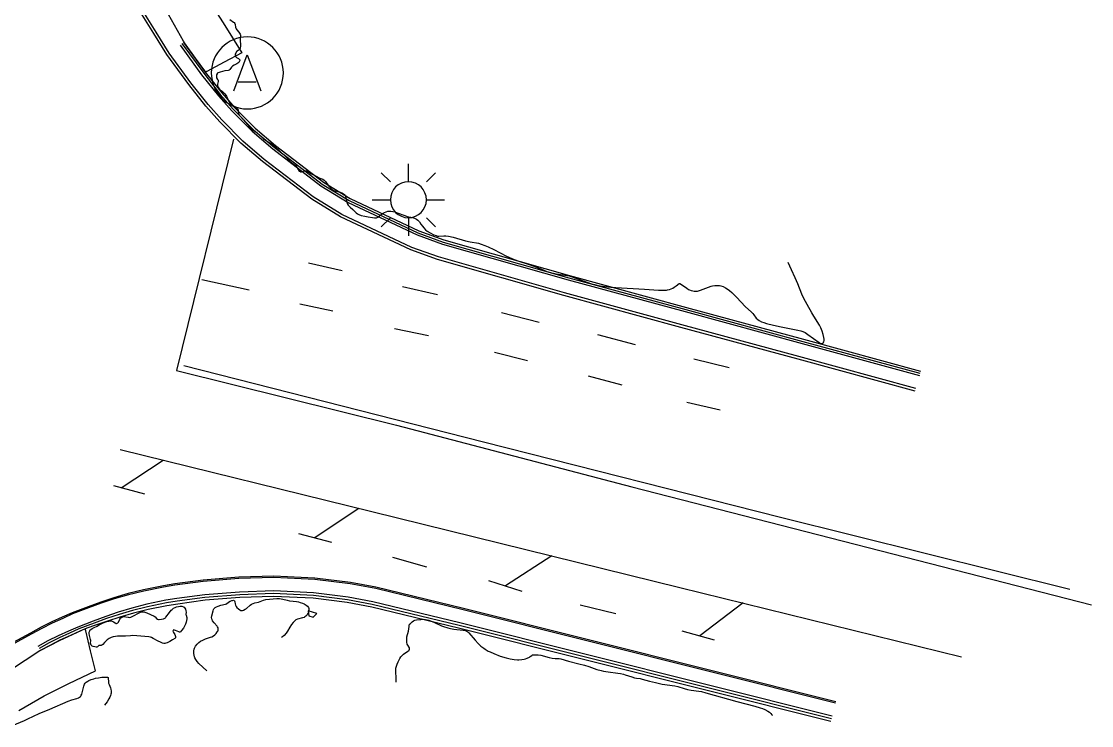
# Model space of a CAD drawing. Header units: metres. Extents: x 585772 to 587013, y 4140825 to 4141582.
# Drawn here: x 586973.55 to 587012.51, y 4141230.55 to 4141256.2 of the extents above; entities that cross this region are included whole.
import ezdxf

# ---------------------------------------------------------------- set-up
doc = ezdxf.new("R2010")
doc.units = ezdxf.units.M
doc.header["$MEASUREMENT"] = 0
for name, color, linetype, lineweight in [('BACK_OF_CURB', 5, 'Continuous', 30), ('BOTTOM_OF_CURB', 3, 'Continuous', 30), ('FOOT_PATH', 2, 'Continuous', 30), ('GUTTER', 30, 'Continuous', 30), ('LIGHT_POLE', 5, 'Continuous', 30), ('MISCE_SYMBOL', 6, 'Continuous', 30), ('PAINT_STRIPE', 4, 'Continuous', 30), ('SIGN_BOARD', 2, 'Continuous', 30), ('TOP_OF_CURB', 1, 'Continuous', 30)]:
    doc.layers.add(name, color=color, linetype=linetype, lineweight=lineweight)
doc.layers.add('PAVED_ROAD', color=140, linetype='Continuous', lineweight=30, true_color=0x38a9ff)
doc.layers.add('SHRUBLINE', color=71, linetype='Continuous', lineweight=30, true_color=0xc6ff6b)

# ---------------------------------------------------------------- blocks, each defined once
blk = doc.blocks.new('SYM205')
at = {"color": 0, "linetype": 'ByBlock', "lineweight": -2}
for p, q in [((0, 0.25), (0, 0.5)), ((-0.25, 0.25), (-0.375, 0.375)), ((0.25, 0.25), (0.375, 0.375)), ((0.25, 0), (0.5, 0)), ((-0.25, -0.25), (-0.375, -0.375)), ((0, -0.25), (0, -0.5)), ((0.25, -0.25), (0.375, -0.375))]:
    blk.add_line(p, q, dxfattribs=at)
at = {"color": 0, "linetype": 'ByBlock', "lineweight": -2, "flags": 128}
blk.add_lwpolyline([(-0.5, 0), (-0.25, 0, 1), (0.25, 0, 1), (-0.25, 0)], format="xyb", dxfattribs=at)
blk = doc.blocks.new('SYM205_1')
at = {"layer": 'LIGHT_POLE', "xscale": 26.246667, "yscale": 26.246667, "zscale": 26.246667}
blk.add_blockref('SYM205', (0, 0), dxfattribs=at)
blk = doc.blocks.new('SYM003')
at = {"layer": 'LIGHT_POLE', "xscale": 0.5, "yscale": 0.5, "zscale": 0.5}
blk.add_blockref('SYM205_1', (0, 0), dxfattribs=at)
blk = doc.blocks.new('SYM213')
at = {"color": 0, "linetype": 'ByBlock', "lineweight": -2}
blk.add_line((-0.125, -0.125), (0.125, -0.125), dxfattribs=at)
at = {"color": 0, "linetype": 'ByBlock', "lineweight": -2, "flags": 128}
blk.add_lwpolyline([(0, -0.5, 1), (0, 0.5, 1), (0, -0.5)], format="xyb", dxfattribs=at)
blk.add_lwpolyline([(-0.1875, -0.25), (0, 0.25), (0.1875, -0.25)], dxfattribs=at)
blk = doc.blocks.new('SYM213_1')
at = {"layer": 'MISCE_SYMBOL', "xscale": 26.246667, "yscale": 26.246667, "zscale": 26.246667}
blk.add_blockref('SYM213', (0, 0), dxfattribs=at)
blk = doc.blocks.new('SYM005')
at = {"layer": 'MISCE_SYMBOL', "xscale": 0.5, "yscale": 0.5, "zscale": 0.5}
blk.add_blockref('SYM213_1', (0, 0), dxfattribs=at)
blk = doc.blocks.new('SYM207')
at = {"layer": 'SIGN_BOARD'}
blk.add_3dface([(-1.322683, 1.213682), (-1.067804, -0.602562), (0.487143, -1.125157), (1.787212, 0.168493)], dxfattribs=at)
blk = doc.blocks.new('SYM008')
at = {"layer": 'SIGN_BOARD', "xscale": 0.5, "yscale": 0.5, "zscale": 0.5}
blk.add_blockref('SYM207', (0, 0), dxfattribs=at)

msp = doc.modelspace()

# ---------------------------------------------------------------- linework, layer by layer
at = {"layer": 'BACK_OF_CURB'}
for points in [[(586979.450324, 4141255.434765, -21.182703), (586980.236665, 4141254.360017, -21.085325), (586980.840954, 4141253.598207, -21.092637), (586981.320954, 4141253.061029, -21.100609), (586982.051995, 4141252.317453, -21.111104), (586982.800771, 4141251.682351, -21.118377), (586984.543142, 4141250.346611, -21.138), (586985.522513, 4141249.750218, -21.151941), (586988.014616, 4141248.575278, -21.177643), (586988.931607, 4141248.242977, -21.183941), (586993.498975, 4141246.94402, -21.209798), (586997.760594, 4141245.78413, -21.230405), (587002.023089, 4141244.624001, -21.250391), (587006.285584, 4141243.463873, -21.267)], [(587003.024494, 4141230.696237, -21.253), (586989.467014, 4141234.098146, -21.210326), (586986.301595, 4141234.866076, -21.202), (586985.409839, 4141235.033355, -21.199), (586984.167614, 4141235.186957, -21.191612), (586982.729954, 4141235.256777, -21.17798), (586981.500863, 4141235.214858, -21.161768), (586980.241163, 4141235.116837, -21.14964), (586979.236785, 4141234.978724, -21.144), (586978.846407, 4141234.918257, -21.144), (586978.157595, 4141234.775249, -21.142), (586977.622039, 4141234.648111, -21.138), (586977.13295, 4141234.503131, -21.133), (586976.682575, 4141234.352939, -21.131), (586976.247558, 4141234.20979, -21.127), (586975.924573, 4141234.101636, -21.123148), (586975.673403, 4141233.992441, -21.12), (586975.332195, 4141233.836806, -21.137343), (586974.949054, 4141233.661498, -21.161824), (586974.607486, 4141233.485269, -21.185247), (586974.225119, 4141233.289749, -21.212743)]]:
    msp.add_polyline3d(points, dxfattribs=at)
at = {"layer": 'BOTTOM_OF_CURB'}
for points in [[(586979.321196, 4141255.340288, -21.231), (586980.109377, 4141254.263026, -21.235325), (586980.718519, 4141253.495097, -21.242637), (586981.204186, 4141252.951576, -21.250609), (586981.942977, 4141252.200118, -21.261104), (586982.700289, 4141251.557775, -21.268377), (586984.452602, 4141250.214415, -21.288), (586985.446574, 4141249.60913, -21.301941), (586987.953111, 4141248.427385, -21.327643), (586988.882406, 4141248.090625, -21.333941), (586993.45608, 4141246.789874, -21.359798), (586997.718575, 4141245.629746, -21.380405), (587001.98107, 4141244.469617, -21.400391), (587006.243565, 4141243.309489, -21.417)], [(587003.07317, 4141230.890223, -21.403), (586989.514928, 4141234.292323, -21.360326), (586986.343637, 4141235.061678, -21.352), (586985.440577, 4141235.231077, -21.349), (586984.18476, 4141235.38636, -21.341612), (586982.731398, 4141235.456943, -21.32798), (586981.489691, 4141235.414593, -21.311768), (586980.219764, 4141235.315777, -21.29964), (586979.207853, 4141235.176627, -21.294), (586978.810749, 4141235.115119, -21.294), (586978.11416, 4141234.970496, -21.292), (586977.570481, 4141234.83209, -21.288), (586977.072877, 4141234.68266, -21.283), (586976.61674, 4141234.529747, -21.281), (586976.160603, 4141234.35599, -21.277), (586975.596478, 4141234.134435, -21.27), (586975.255527, 4141233.992388, -21.264), (586974.882324, 4141233.823065, -21.257), (586974.513728, 4141233.632109, -21.247), (586974.139135, 4141233.435425, -21.233)]]:
    msp.add_polyline3d(points, dxfattribs=at)
at = {"layer": 'FOOT_PATH'}
for points in [[(586980.402603, 4141256.908151, -21.179), (586980.88646, 4141256.14748, -21.147), (586981.571006, 4141255.061201, -21.045), (586980.933928, 4141254.718323, -21.073), (586980.296849, 4141254.375445, -21.1), (586980.263551, 4141254.356021, -21.101), (586979.889913, 4141254.870473, -21.134971), (586979.484231, 4141255.427311, -21.178497), (586979.444737, 4141255.481739, -21.183514), (586978.679897, 4141256.842404, -21.214)], [(586973.455244, 4141231.099046, -21.181), (586974.376876, 4141231.62921, -21.193), (586975.270859, 4141232.081002, -21.143), (586976.239149, 4141232.547777, -21.134508), (586976.063498, 4141233.275385, -21.13128), (586975.887848, 4141234.002992, -21.132), (586975.863201, 4141234.072567, -21.108888), (586974.940723, 4141233.651729, -21.162758), (586974.569437, 4141233.451518, -21.189047), (586974.218702, 4141233.276598, -21.224715), (586973.679644, 4141232.918995, -21.241411), (586972.801887, 4141232.336704, -21.234358)]]:
    msp.add_polyline3d(points, dxfattribs=at)
at = {"layer": 'GUTTER'}
for points in [[(587006.114322, 4141242.834632, -21.326), (587001.851827, 4141243.99476, -21.32097), (586997.589333, 4141245.154889, -21.311883), (586993.324143, 4141246.31575, -21.29849), (586988.731071, 4141247.622018, -21.280388), (586987.763935, 4141247.972491, -21.276114), (586985.212998, 4141249.175169, -21.255552), (586984.174115, 4141249.807802, -21.243781), (586982.391226, 4141251.174604, -21.218), (586981.607658, 4141251.839216, -21.208), (586980.84503, 4141252.614921, -21.198), (586980.34193, 4141253.177951, -21.193), (586979.717861, 4141253.964697, -21.192141), (586978.924021, 4141255.049694, -21.196), (586978.45498, 4141255.813163, -21.19835), (586978.03207, 4141256.491122, -21.203)], [(587003.19248, 4141231.365704, -21.366), (586989.632373, 4141234.768273, -21.317034), (586986.446686, 4141235.541119, -21.307672), (586985.51592, 4141235.715716, -21.304), (586984.226787, 4141235.875118, -21.294), (586982.734939, 4141235.94757, -21.283), (586981.462308, 4141235.904166, -21.273287), (586980.167311, 4141235.803399, -21.268), (586979.136938, 4141235.661711, -21.260008), (586978.723347, 4141235.597649, -21.255816), (586978.007698, 4141235.449068, -21.25), (586977.44411, 4141235.315276, -21.246), (586976.925632, 4141235.161584, -21.247), (586976.455371, 4141235.004761, -21.248), (586975.99087, 4141234.835776, -21.247443), (586975.407927, 4141234.617559, -21.248615), (586975.053562, 4141234.45467, -21.248), (586974.670744, 4141234.284452, -21.248), (586974.283917, 4141234.086116, -21.247), (586973.903269, 4141233.877198, -21.248), (586972.924824, 4141233.351132, -21.243379)]]:
    msp.add_polyline3d(points, dxfattribs=at)
at = {"layer": 'PAINT_STRIPE'}
for p, q in [((586977.180043, 4141239.216334, -21.202249), (586978.70911, 4141240.220821, -21.190684)), ((586984.211158, 4141237.392089, -21.247346), (586985.83057, 4141238.466703, -21.207412)), ((586992.859904, 4141236.733579, -21.221652), (586991.167139, 4141235.637931, -21.28951)), ((586999.822286, 4141235.017667, -21.234803), (586998.248592, 4141233.818802, -21.311947))]:
    msp.add_line(p, q, dxfattribs=at)
at = {"layer": 'PAINT_STRIPE', "extrusion": (0.010903, -0.002533, 0.999937), "elevation": -4110.608049, "flags": 128}
msp.add_lwpolyline([(586949.339044, 4141250.283927), (586950.5573, 4141250.000935)], dxfattribs=at)
at = {"layer": 'PAINT_STRIPE', "extrusion": (0.001109, -0.00024684, 0.999999), "elevation": -392.561329, "flags": 128}
msp.add_lwpolyline([(586979.781796, 4141246.833988), (586981.500375, 4141246.4514)], dxfattribs=at)
at = {"layer": 'PAINT_STRIPE', "extrusion": (0.006659, -0.00155, 0.999977), "elevation": -2532.568276, "flags": 128}
msp.add_lwpolyline([(586974.552781, 4141247.601488), (586975.834835, 4141247.303023)], dxfattribs=at)
at = {"layer": 'PAINT_STRIPE', "extrusion": (0.000798631, -0.000176843, 1), "elevation": -284.752274, "flags": 128}
msp.add_lwpolyline([(586983.51733, 4141245.933351), (586984.710947, 4141245.669045)], dxfattribs=at)
at = {"layer": 'PAINT_STRIPE', "extrusion": (0.002057, -0.000520511, 0.999998), "elevation": -969.444389, "flags": 128}
msp.add_lwpolyline([(586989.834431, 4141245.653359), (586991.205149, 4141245.306494)], dxfattribs=at)
at = {"layer": 'PAINT_STRIPE', "extrusion": (0.003114, -0.000624441, 0.999995), "elevation": -779.187783, "flags": 128}
msp.add_lwpolyline([(586984.352291, 4141245.335401), (586985.587094, 4141245.087805)], dxfattribs=at)
at = {"layer": 'PAINT_STRIPE', "extrusion": (-0.003416, 0.000930209, 0.999994), "elevation": 1825.77021, "flags": 128}
msp.add_lwpolyline([(586991.029971, 4141244.893764), (586992.392633, 4141244.522699)], dxfattribs=at)
at = {"layer": 'PAINT_STRIPE', "extrusion": (-0.003941, 0.00098961, 0.999992), "elevation": 1763.401102, "flags": 128}
msp.add_lwpolyline([(586986.134745, 4141244.433476), (586987.328085, 4141244.133858)], dxfattribs=at)
at = {"layer": 'PAINT_STRIPE', "extrusion": (0.00439, -0.00107, 0.99999), "elevation": -1877.627424, "flags": 128}
msp.add_lwpolyline([(586992.479156, 4141244.274282), (586993.769256, 4141243.959683)], dxfattribs=at)
at = {"layer": 'PAINT_STRIPE', "extrusion": (0.002302, -0.000610158, 0.999997), "elevation": -1196.610933, "flags": 128}
msp.add_lwpolyline([(586992.682052, 4141243.332721), (586993.899574, 4141243.010056)], dxfattribs=at)
at = {"layer": 'PAINT_STRIPE', "extrusion": (0.004677, -0.001084, 0.999988), "elevation": -1767.101137, "flags": 128}
msp.add_lwpolyline([(586991.464036, 4141242.849174), (586992.681569, 4141242.566842)], dxfattribs=at)
at = {"layer": 'PAINT_STRIPE', "extrusion": (0.000823975, -0.000218908, 1), "elevation": -444.09892, "flags": 128}
msp.add_lwpolyline([(586976.715801, 4141239.293383), (586977.849417, 4141238.992212)], dxfattribs=at)
at = {"layer": 'PAINT_STRIPE', "extrusion": (0.008542, -0.002283, 0.999961), "elevation": -4460.783435, "flags": 128}
msp.add_lwpolyline([(586962.391406, 4141238.155647), (586963.593278, 4141237.834475)], dxfattribs=at)
at = {"layer": 'PAINT_STRIPE', "extrusion": (0.003728, -0.001027, 0.999993), "elevation": -2087.700933, "flags": 128}
msp.add_lwpolyline([(586983.061307, 4141236.720038), (586984.307824, 4141236.376514)], dxfattribs=at)
at = {"layer": 'PAINT_STRIPE', "extrusion": (0.002245, -0.000713844, 0.999997), "elevation": -1659.667154, "flags": 128}
msp.add_lwpolyline([(586989.124784, 4141235.702554), (586990.338368, 4141235.316677)], dxfattribs=at)
at = {"layer": 'PAINT_STRIPE', "extrusion": (-0.010916, 0.00267, 0.999937), "elevation": 4626.146924, "flags": 128}
msp.add_lwpolyline([(586958.663422, 4141237.35542), (586959.959993, 4141237.038365)], dxfattribs=at)
at = {"layer": 'PAINT_STRIPE', "extrusion": (-0.014179, 0.003968, 0.999892), "elevation": 8087.661652, "flags": 128}
msp.add_lwpolyline([(586938.275177, 4141234.512692), (586939.45244, 4141234.183283)], dxfattribs=at)
at = {"layer": 'PAINT_STRIPE'}
for points in [[(586981.26763, 4141251.918522, -21.2), (586979.197447, 4141243.490913, -21.158), (586987.207566, 4141241.494927, -21.148), (586995.767987, 4141239.249379, -21.204), (587012.514496, 4141234.950875, -21.222)], [(586979.461574, 4141243.666025, -21.155), (586990.374385, 4141240.888872, -21.187433), (587001.187919, 4141238.141681, -21.222288), (587011.721012, 4141235.51675, -21.26)], [(586977.140591, 4141240.60717, -21.187), (586986.302211, 4141238.350531, -21.20852), (586997.523433, 4141235.583678, -21.230991), (587007.781847, 4141233.057909, -21.248)]]:
    msp.add_polyline3d(points, dxfattribs=at)
at = {"layer": 'PAVED_ROAD'}
for points in [[(587006.087887, 4141242.737506, -21.326), (587001.825392, 4141243.897634, -21.32097), (586997.562898, 4141245.057762, -21.311883), (586993.297157, 4141246.218774, -21.29849), (586988.700117, 4141247.52617, -21.280388), (586987.725241, 4141247.879448, -21.276114), (586985.165223, 4141249.086407, -21.255552), (586984.117154, 4141249.724635, -21.243781), (586982.32801, 4141251.09623, -21.218), (586981.539072, 4141251.765398, -21.208), (586980.771568, 4141252.546062, -21.198), (586980.264903, 4141253.113082, -21.193), (586979.637781, 4141253.903678, -21.192141), (586978.840383, 4141254.993538, -21.196), (586978.369393, 4141255.760179, -21.19835), (586977.945281, 4141256.440065, -21.203)], [(587003.204348, 4141231.413001, -21.366), (586989.644055, 4141234.815616, -21.317034), (586986.456937, 4141235.588811, -21.307672), (586985.523415, 4141235.763924, -21.304), (586984.230968, 4141235.923736, -21.294), (586982.735292, 4141235.996374, -21.283), (586981.459584, 4141235.952865, -21.273287), (586980.162094, 4141235.851904, -21.268), (586979.129884, 4141235.709963, -21.260008), (586978.714653, 4141235.645647, -21.255816), (586977.997108, 4141235.496673, -21.25), (586977.431539, 4141235.36241, -21.246), (586976.910985, 4141235.208103, -21.247), (586976.439319, 4141235.050811, -21.248), (586975.973987, 4141234.881524, -21.247443), (586975.389172, 4141234.662606, -21.248615), (586975.033472, 4141234.499104, -21.248), (586974.649697, 4141234.328461, -21.248), (586974.261058, 4141234.129194, -21.247), (586973.879991, 4141233.920048, -21.248), (586972.901261, 4141233.393828, -21.243379)]]:
    msp.add_polyline3d(points, dxfattribs=at)
at = {"layer": 'SHRUBLINE'}
for points in [[(586981.134068, 4141256.279386, -21.02), (586981.273331, 4141256.177817, -21.008), (586981.293633, 4141256.160177, -21.00808), (586981.31612, 4141256.133001, -21.011287), (586981.333215, 4141256.093032, -21.014), (586981.342732, 4141255.989877, -21.02), (586981.352026, 4141255.955716, -21.021), (586981.360232, 4141255.938343, -21.023), (586981.390736, 4141255.895238, -21.023519), (586981.465501, 4141255.812259, -21.02), (586981.492881, 4141255.777208, -21.019), (586981.512363, 4141255.740985, -21.018), (586981.521187, 4141255.701911, -21.019), (586981.520476, 4141255.660034, -21.021), (586981.509238, 4141255.554451, -21.025), (586981.508782, 4141255.513863, -21.026), (586981.520546, 4141255.346804, -21.029), (586981.519373, 4141255.304373, -21.031), (586981.508822, 4141255.231206, -21.033), (586981.496032, 4141255.195705, -21.035), (586981.478728, 4141255.172999, -21.037), (586981.447798, 4141255.151404, -21.039), (586981.401643, 4141255.126208, -21.043), (586981.375906, 4141255.103753, -21.045), (586981.34794, 4141255.052454, -21.049), (586981.330298, 4141255.006259, -21.051), (586981.32525, 4141254.979669, -21.052), (586981.329495, 4141254.952606, -21.052), (586981.335542, 4141254.939008, -21.052), (586981.353944, 4141254.913678, -21.052), (586981.381898, 4141254.89135, -21.05), (586981.45128, 4141254.852192, -21.045561), (586981.486905, 4141254.819983, -21.039), (586981.496284, 4141254.80065, -21.038), (586981.493598, 4141254.778394, -21.038), (586981.457725, 4141254.709791, -21.033), (586981.430577, 4141254.676987, -21.033), (586981.395343, 4141254.655989, -21.036), (586981.287303, 4141254.610396, -21.043), (586981.230705, 4141254.574133, -21.045), (586981.199052, 4141254.540782, -21.048487), (586981.135922, 4141254.451656, -21.061955), (586981.110144, 4141254.4313, -21.068909), (586981.069662, 4141254.417808, -21.078627), (586980.953931, 4141254.402763, -21.107329), (586980.778382, 4141254.358418, -21.151056), (586980.711212, 4141254.33634, -21.166325), (586980.680074, 4141254.313195, -21.172), (586980.668832, 4141254.297565, -21.175), (586980.652078, 4141254.259454, -21.181), (586980.646903, 4141254.239082, -21.183), (586980.643736, 4141254.20075, -21.187), (586980.645702, 4141254.183571, -21.189), (586980.655743, 4141254.152036, -21.19), (586980.691236, 4141254.09297, -21.189658), (586980.70509, 4141254.062053, -21.186), (586980.70813, 4141254.045629, -21.185), (586980.707239, 4141254.010905, -21.189), (586980.689989, 4141253.916707, -21.2), (586980.688852, 4141253.87677, -21.204), (586980.69673, 4141253.836018, -21.208), (586980.723084, 4141253.778421, -21.213), (586980.752982, 4141253.73896, -21.214), (586980.79384, 4141253.697927, -21.214), (586980.860647, 4141253.657595, -21.216007), (586980.896438, 4141253.631336, -21.220015), (586980.956571, 4141253.568016, -21.225704), (586980.994307, 4141253.513229, -21.229436), (586981.014653, 4141253.475634, -21.231), (586981.094644, 4141253.289418, -21.237), (586981.119607, 4141253.247415, -21.238), (586981.134746, 4141253.22784, -21.238), (586981.155812, 4141253.205606, -21.238), (586981.205527, 4141253.165248, -21.238), (586981.352037, 4141253.07908, -21.24), (586981.388853, 4141253.049143, -21.242), (586981.403547, 4141253.031505, -21.242), (586981.415706, 4141253.012246, -21.242), (586981.433098, 4141252.970568, -21.243519), (586981.442396, 4141252.927523, -21.246339), (586981.451486, 4141252.840646, -21.25), (586981.456099, 4141252.824231, -21.249), (586981.471363, 4141252.794145, -21.249), (586981.494421, 4141252.765373, -21.251), (586981.633991, 4141252.618076, -21.251), (586981.84742, 4141252.364649, -21.253), (586981.906956, 4141252.299037, -21.254), (586981.936223, 4141252.275273, -21.254), (586982.12967, 4141252.140729, -21.255), (586982.188999, 4141252.089635, -21.254), (586982.301269, 4141251.983546, -21.254), (586982.363881, 4141251.931541, -21.255), (586982.436019, 4141251.880448, -21.256), (586982.68814, 4141251.721957, -21.257), (586982.754118, 4141251.671757, -21.256556), (586982.952555, 4141251.476432, -21.248465), (586983.161946, 4141251.286124, -21.244521), (586983.333496, 4141251.100597, -21.245), (586983.392141, 4141251.049995, -21.246), (586983.495848, 4141250.984225, -21.243614), (586983.524406, 4141250.961415, -21.245), (586983.561945, 4141250.910962, -21.247), (586983.620361, 4141250.803617, -21.255), (586983.633913, 4141250.783719, -21.256), (586983.66309, 4141250.753466, -21.256), (586983.678304, 4141250.743056, -21.256), (586983.711366, 4141250.729153, -21.254), (586983.746475, 4141250.725201, -21.252), (586983.781878, 4141250.731088, -21.247), (586983.860251, 4141250.75996, -21.232), (586983.885653, 4141250.765595, -21.226), (586983.911201, 4141250.764204, -21.222), (586983.925096, 4141250.760326, -21.221), (586983.957085, 4141250.745577, -21.219), (586984.107033, 4141250.654447, -21.216), (586984.250301, 4141250.573726, -21.209), (586984.412862, 4141250.496115, -21.20317), (586984.526868, 4141250.452124, -21.203353), (586984.570845, 4141250.426196, -21.205992), (586984.60002, 4141250.398863, -21.211), (586984.619547, 4141250.375383, -21.215891), (586984.727419, 4141250.21954, -21.247146), (586984.771875, 4141250.16262, -21.256183), (586984.816423, 4141250.117014, -21.261), (586984.86636, 4141250.078685, -21.263), (586984.924138, 4141250.047488, -21.266), (586984.956734, 4141250.034519, -21.268749), (586985.020836, 4141250.015274, -21.276052), (586985.155511, 4141249.982044, -21.287), (586985.215668, 4141249.962494, -21.29), (586985.241672, 4141249.950769, -21.29), (586985.279938, 4141249.92572, -21.289), (586985.319435, 4141249.882673, -21.287), (586985.347969, 4141249.827644, -21.288), (586985.365037, 4141249.775392, -21.288), (586985.37965, 4141249.668233, -21.289), (586985.391584, 4141249.618549, -21.292), (586985.412231, 4141249.56591, -21.292), (586985.444449, 4141249.514123, -21.291), (586985.51125, 4141249.441446, -21.291), (586985.609557, 4141249.352989, -21.291), (586985.732834, 4141249.234208, -21.291), (586985.781293, 4141249.195587, -21.291), (586985.828349, 4141249.169641, -21.291), (586985.91984, 4141249.138618, -21.292), (586986.045796, 4141249.108941, -21.294), (586986.171752, 4141249.085602, -21.293), (586986.326894, 4141249.064856, -21.287), (586986.400283, 4141249.047896, -21.287), (586986.43749, 4141249.045648, -21.287), (586986.477256, 4141249.053246, -21.287), (586986.519071, 4141249.071089, -21.287), (586986.56191, 4141249.098664, -21.289), (586986.655666, 4141249.17641, -21.289), (586986.717051, 4141249.219296, -21.289), (586986.766884, 4141249.246444, -21.289), (586986.823745, 4141249.269722, -21.289), (586986.886927, 4141249.286399, -21.289), (586986.920668, 4141249.291407, -21.289), (586986.992005, 4141249.293058, -21.286479), (586987.067615, 4141249.282339, -21.280558), (586987.1454, 4141249.26183, -21.27373), (586987.222982, 4141249.235175, -21.263613), (586987.502269, 4141249.127517, -21.221806), (586987.594138, 4141249.100201, -21.211454), (586987.724532, 4141249.076638, -21.202), (586987.789985, 4141249.061015, -21.2), (586987.860558, 4141249.034663, -21.199), (586987.929083, 4141249.000286, -21.19466), (586987.985831, 4141248.962665, -21.187049), (586988.019607, 4141248.930905, -21.179043), (586988.042741, 4141248.899951, -21.174049), (586988.090368, 4141248.818784, -21.165614), (586988.144813, 4141248.742916, -21.1607), (586988.197519, 4141248.679047, -21.156935), (586988.262321, 4141248.614601, -21.156537), (586988.323984, 4141248.566631, -21.159), (586988.434359, 4141248.497811, -21.165), (586988.561821, 4141248.431481, -21.176739), (586988.642494, 4141248.398693, -21.184264), (586988.699954, 4141248.383895, -21.187096), (586988.750416, 4141248.379171, -21.185917), (586988.930138, 4141248.396748, -21.170764), (586989.002503, 4141248.393557, -21.163611), (586989.092654, 4141248.379869, -21.158484), (586989.267668, 4141248.337993, -21.149303), (586989.720803, 4141248.20891, -21.132444), (586989.885505, 4141248.172373, -21.130428), (586990.187542, 4141248.119691, -21.129), (586990.290592, 4141248.092185, -21.128), (586990.42595, 4141248.041774, -20.941), (586990.543468, 4141247.989701, -20.961), (586990.745833, 4141247.891133, -21.005264), (586991.209645, 4141247.657606, -21.100129), (586991.486516, 4141247.528867, -21.150719), (586991.65439, 4141247.464294, -21.178882), (586992.037805, 4141247.345203, -21.229691), (586992.207938, 4141247.281579, -21.250879), (586992.538612, 4141247.150816, -21.288655), (586992.680946, 4141247.098518, -21.30431), (586992.807663, 4141247.057746, -21.314914), (586992.920684, 4141247.029228, -21.320843), (586993.02291, 4141247.01083, -21.322446), (586993.255113, 4141246.977293, -21.318), (586993.494574, 4141246.934379, -21.308659), (586993.59518, 4141246.902855, -21.307), (586994.041231, 4141246.737168, -21.311664), (586994.267401, 4141246.659308, -21.312), (586994.408961, 4141246.617321, -21.309746), (586994.551977, 4141246.583514, -21.305), (586994.710197, 4141246.556277, -21.298), (586994.799303, 4141246.54462, -21.292), (586995.006099, 4141246.524221, -21.277), (586995.190576, 4141246.510733, -21.262), (586996.231101, 4141246.451612, -21.190348), (586996.749288, 4141246.412973, -21.157564), (586996.857138, 4141246.408075, -21.151), (586996.951033, 4141246.408348, -21.142), (586997.036567, 4141246.415538, -21.131), (586997.076708, 4141246.422144, -21.123724), (586997.148707, 4141246.440186, -21.106285), (586997.210915, 4141246.463175, -21.093), (586997.264834, 4141246.489316, -21.082), (586997.311968, 4141246.516815, -21.071), (586997.38657, 4141246.566334, -21.054), (586997.499677, 4141246.651838, -21.024), (586997.513512, 4141246.659223, -21.021), (586997.520114, 4141246.65926, -21.02), (586997.549055, 4141246.642856, -21.021), (586997.770274, 4141246.482106, -21.037), (586997.837369, 4141246.439401, -21.041), (586997.86753, 4141246.424018, -21.041), (586997.935592, 4141246.39874, -21.036), (586997.996538, 4141246.383165, -21.032415), (586998.045317, 4141246.376085, -21.026479), (586998.100955, 4141246.374194, -21.02), (586998.163743, 4141246.379674, -21.012), (586998.197908, 4141246.385859, -21.005572), (586998.275815, 4141246.407659, -20.98302), (586998.559282, 4141246.520615, -20.896193), (586998.658954, 4141246.554846, -20.868406), (586998.708419, 4141246.568162, -20.857), (586998.796882, 4141246.583624, -20.842), (586998.883745, 4141246.587182, -20.831), (586998.969542, 4141246.578399, -20.825), (586999.012207, 4141246.569244, -20.823), (586999.097404, 4141246.541131, -20.824), (586999.182867, 4141246.499586, -20.828), (586999.277359, 4141246.438734, -20.838), (586999.324323, 4141246.403487, -20.845), (586999.416395, 4141246.326298, -20.855656), (586999.504274, 4141246.244107, -20.870115), (586999.585896, 4141246.161625, -20.887677), (586999.916717, 4141245.801728, -20.963403), (587000.114861, 4141245.621055, -21.007), (587000.179534, 4141245.558284, -21.023), (587000.219295, 4141245.510786, -21.036), (587000.305146, 4141245.392292, -21.064848), (587000.35622, 4141245.339179, -21.075703), (587000.406779, 4141245.302, -21.084319), (587000.493061, 4141245.261843, -21.092148), (587000.584708, 4141245.230265, -21.097), (587000.682877, 4141245.201125, -21.097), (587000.930182, 4141245.136647, -21.091), (587001.211034, 4141245.072945, -21.080625), (587001.818543, 4141244.955963, -21.054), (587001.921787, 4141244.932018, -21.051), (587001.996066, 4141244.908638, -21.052348), (587002.081976, 4141244.867218, -21.058635), (587002.182947, 4141244.801331, -21.071604), (587002.59134, 4141244.500977, -21.133), (587002.63467, 4141244.476942, -21.137), (587002.65454, 4141244.46921, -21.137), (587002.686214, 4141244.46378, -21.136), (587002.713198, 4141244.468, -21.131), (587002.724959, 4141244.473259, -21.128), (587002.745074, 4141244.489132, -21.119), (587002.767573, 4141244.525238, -21.103), (587002.779032, 4141244.578797, -21.082), (587002.778297, 4141244.62548, -21.065), (587002.770128, 4141244.683005, -21.044), (587002.741655, 4141244.797265, -21.005), (587002.699764, 4141244.922627, -20.964), (587002.676044, 4141244.982855, -20.944), (587002.651561, 4141245.038469, -20.926), (587002.601434, 4141245.136787, -20.896), (587002.401859, 4141245.460195, -20.799), (587002.32704, 4141245.586888, -20.761), (587002.155898, 4141245.887784, -20.669), (587002.035942, 4141246.111243, -20.6), (587001.963812, 4141246.263826, -20.552), (587001.813788, 4141246.642377, -20.429), (587001.722717, 4141246.856271, -20.36), (587001.586271, 4141247.156806, -20.264), (587001.463042, 4141247.417247, -20.182)], [(586976.217531, 4141233.416967, -21.016), (586976.159105, 4141233.429833, -21.024), (586976.123174, 4141233.444627, -21.029), (586976.096533, 4141233.465491, -21.036), (586976.085266, 4141233.478819, -21.04), (586976.068975, 4141233.510476, -21.048), (586976.063615, 4141233.547717, -21.056), (586976.071387, 4141233.651424, -21.078), (586976.064657, 4141233.690924, -21.088), (586976.032842, 4141233.785248, -21.111), (586976.024544, 4141233.82936, -21.121), (586976.016073, 4141233.908551, -21.139), (586976.016361, 4141233.950985, -21.148), (586976.020979, 4141233.977152, -21.154), (586976.032498, 4141234.004154, -21.159), (586976.054087, 4141234.032262, -21.163), (586976.072306, 4141234.049184, -21.166), (586976.117966, 4141234.082463, -21.17), (586976.193413, 4141234.123586, -21.173), (586976.305329, 4141234.166598, -21.176399), (586976.389844, 4141234.229321, -21.182), (586976.420075, 4141234.247463, -21.184), (586976.496525, 4141234.283937, -21.188414), (586976.580179, 4141234.31636, -21.19461), (586976.659567, 4141234.341911, -21.197431), (586976.733418, 4141234.359032, -21.197), (586976.785244, 4141234.363397, -21.195), (586976.808645, 4141234.361721, -21.192), (586976.853549, 4141234.350086, -21.181), (586976.893928, 4141234.330378, -21.168), (586976.96552, 4141234.288494, -21.141), (586976.998657, 4141234.274682, -21.131), (586977.013732, 4141234.27191, -21.128), (586977.037462, 4141234.275432, -21.129201), (586977.057623, 4141234.288293, -21.133948), (586977.082428, 4141234.320283, -21.145328), (586977.13268, 4141234.430903, -21.181), (586977.154861, 4141234.466037, -21.194), (586977.168428, 4141234.479855, -21.198), (586977.200284, 4141234.500064, -21.203232), (586977.236906, 4141234.511993, -21.205), (586977.286562, 4141234.518155, -21.202), (586977.34664, 4141234.515921, -21.194211), (586977.435143, 4141234.498086, -21.178), (586977.474611, 4141234.493337, -21.173361), (586977.530943, 4141234.501553, -21.171414), (586977.604768, 4141234.532538, -21.174), (586977.828263, 4141234.659543, -21.189), (586977.905421, 4141234.688239, -21.19163), (586977.953608, 4141234.695069, -21.189613), (586978.013789, 4141234.691492, -21.184), (586978.045353, 4141234.685097, -21.179), (586978.111853, 4141234.663457, -21.168994), (586978.379179, 4141234.537742, -21.11469), (586978.416073, 4141234.512005, -21.105), (586978.464571, 4141234.45441, -21.084593), (586978.503154, 4141234.430589, -21.075), (586978.542103, 4141234.42054, -21.07), (586978.566544, 4141234.418298, -21.067), (586978.645246, 4141234.422909, -21.066738), (586978.724064, 4141234.443574, -21.07), (586978.765157, 4141234.463072, -21.075), (586978.788112, 4141234.478984, -21.079), (586978.80835, 4141234.501297, -21.084), (586978.937255, 4141234.671748, -21.120518), (586979.004926, 4141234.750127, -21.136), (586979.037482, 4141234.783475, -21.143), (586979.081712, 4141234.821347, -21.15), (586979.140883, 4141234.856205, -21.156), (586979.198109, 4141234.875897, -21.159), (586979.26307, 4141234.891134, -21.161), (586979.329125, 4141234.899374, -21.162), (586979.382674, 4141234.897816, -21.162), (586979.423058, 4141234.888869, -21.16), (586979.441438, 4141234.881526, -21.158), (586979.473922, 4141234.860644, -21.154), (586979.499865, 4141234.830977, -21.148), (586979.518961, 4141234.794063, -21.14333), (586979.535647, 4141234.733257, -21.132), (586979.539668, 4141234.687266, -21.123), (586979.538235, 4141234.597094, -21.104), (586979.541788, 4141234.571917, -21.099), (586979.564431, 4141234.482383, -21.08), (586979.566351, 4141234.436762, -21.071), (586979.559638, 4141234.380283, -21.059), (586979.5453, 4141234.315457, -21.046), (586979.520681, 4141234.243212, -21.03), (586979.484883, 4141234.169815, -21.015), (586979.442849, 4141234.100296, -21), (586979.378358, 4141234.010276, -20.981), (586979.339504, 4141233.97068, -20.972), (586979.317538, 4141233.957999, -20.97), (586979.297706, 4141233.954927, -20.969), (586979.276558, 4141233.959244, -20.97), (586979.161041, 4141234.017448, -20.981), (586979.12349, 4141234.031887, -20.984), (586979.095088, 4141234.035061, -20.984), (586979.076744, 4141234.027681, -20.983), (586979.066547, 4141234.012377, -20.979), (586979.064661, 4141233.991332, -20.975), (586979.066887, 4141233.979337, -20.973361), (586979.082052, 4141233.944554, -20.976466), (586979.128768, 4141233.870011, -20.981861), (586979.149644, 4141233.827384, -20.983298), (586979.160324, 4141233.789477, -20.984), (586979.161683, 4141233.772979, -20.982), (586979.155002, 4141233.745903, -20.978), (586979.127488, 4141233.717148, -20.974), (586979.052122, 4141233.668732, -20.971408), (586978.953964, 4141233.615504, -20.972334), (586978.857023, 4141233.569695, -20.973944), (586978.808547, 4141233.551784, -20.976834), (586978.766996, 4141233.543475, -20.982413), (586978.726798, 4141233.544735, -20.989877), (586978.68238, 4141233.555535, -20.995), (586978.610669, 4141233.58368, -21.001), (586978.530595, 4141233.62241, -21.009), (586978.345984, 4141233.725629, -21.029), (586978.28174, 4141233.757239, -21.035), (586978.249981, 4141233.769137, -21.037), (586978.18521, 4141233.784277, -21.041), (586977.599875, 4141233.829247, -21.066), (586977.515475, 4141233.825244, -21.069), (586977.334109, 4141233.801408, -21.072329), (586977.046502, 4141233.807426, -21.081), (586976.967247, 4141233.800934, -21.083), (586976.888085, 4141233.785786, -21.084), (586976.811275, 4141233.759725, -21.083), (586976.739041, 4141233.721652, -21.08), (586976.673484, 4141233.675112, -21.076), (586976.616674, 4141233.624808, -21.071), (586976.57513, 4141233.580729, -21.066), (586976.508086, 4141233.501035, -21.058), (586976.473645, 4141233.473403, -21.055), (586976.446481, 4141233.465754, -21.055), (586976.393245, 4141233.466302, -21.057), (586976.370898, 4141233.463467, -21.057), (586976.353177, 4141233.452871, -21.057), (586976.316747, 4141233.414569, -21.053), (586976.297821, 4141233.405845, -21.052), (586976.273374, 4141233.405273, -21.053), (586976.217531, 4141233.416967, -21.056)], [(586980.295304, 4141232.542172, -20.701), (586980.008221, 4141232.816773, -20.763), (586979.945852, 4141232.886779, -20.779), (586979.90085, 4141232.951668, -20.793), (586979.866649, 4141233.017229, -20.807), (586979.85333, 4141233.049942, -20.814), (586979.83372, 4141233.114596, -20.827), (586979.82303, 4141233.177681, -20.84), (586979.821165, 4141233.208788, -20.846), (586979.824864, 4141233.270664, -20.858), (586979.839096, 4141233.332808, -20.87), (586979.852501, 4141233.369419, -20.876), (586979.889978, 4141233.441915, -20.889), (586979.940255, 4141233.510312, -20.901), (586980.001626, 4141233.570955, -20.911), (586980.072384, 4141233.622478, -20.919), (586980.150823, 4141233.665805, -20.925), (586980.243742, 4141233.705263, -20.93), (586980.436621, 4141233.773075, -20.938), (586980.474408, 4141233.78883, -20.94), (586980.53671, 4141233.822256, -20.944), (586980.58869, 4141233.861436, -20.95), (586980.636787, 4141233.908828, -20.958), (586980.677806, 4141233.961384, -20.967), (586980.69391, 4141233.988214, -20.972), (586980.708454, 4141234.021506, -20.978), (586980.715223, 4141234.055157, -20.984), (586980.712486, 4141234.090105, -20.991), (586980.707014, 4141234.108358, -20.995), (586980.685023, 4141234.149835, -21.004), (586980.668142, 4141234.173231, -21.009), (586980.562577, 4141234.296324, -21.036), (586980.509939, 4141234.369146, -21.052), (586980.486178, 4141234.416282, -21.062), (586980.478341, 4141234.439426, -21.067), (586980.471706, 4141234.48489, -21.076), (586980.480315, 4141234.552228, -21.089), (586980.527323, 4141234.732346, -21.122), (586980.545885, 4141234.780743, -21.13), (586980.557608, 4141234.801266, -21.133), (586980.586538, 4141234.835273, -21.138), (586980.603777, 4141234.849355, -21.14), (586980.643882, 4141234.87317, -21.143), (586980.71454, 4141234.90127, -21.148), (586980.81197, 4141234.931061, -21.149), (586980.971881, 4141234.970318, -21.151), (586981.012445, 4141234.989333, -21.153), (586981.09197, 4141235.050111, -21.162), (586981.146903, 4141235.080655, -21.167), (586981.205965, 4141235.104793, -21.169), (586981.23241, 4141235.112457, -21.170292), (586981.270874, 4141235.115706, -21.168), (586981.28918, 4141235.108337, -21.166), (586981.302672, 4141235.092138, -21.163), (586981.313599, 4141235.060945, -21.156), (586981.327954, 4141234.986122, -21.143), (586981.341689, 4141234.93376, -21.132), (586981.363697, 4141234.887968, -21.121), (586981.393703, 4141234.848127, -21.11), (586981.445521, 4141234.798491, -21.093), (586981.495349, 4141234.76346, -21.081), (586981.531988, 4141234.747798, -21.076), (586981.551287, 4141234.743432, -21.073), (586981.591747, 4141234.74345, -21.072), (586981.634077, 4141234.755088, -21.075), (586981.698602, 4141234.78968, -21.082), (586981.740624, 4141234.820922, -21.091), (586981.872997, 4141234.937811, -21.127), (586981.928697, 4141234.97417, -21.138), (586981.986392, 4141234.999399, -21.146), (586982.041747, 4141235.015848, -21.151), (586982.177509, 4141235.045973, -21.161155), (586982.361085, 4141235.123463, -21.181), (586982.442917, 4141235.144843, -21.187), (586982.580652, 4141235.160931, -21.194), (586982.847192, 4141235.174727, -21.204), (586982.943463, 4141235.174474, -21.205), (586983.007343, 4141235.16797, -21.205), (586983.063031, 4141235.156392, -21.203), (586983.21721, 4141235.115476, -21.195), (586983.305972, 4141235.096761, -21.192), (586983.443832, 4141235.087211, -21.192), (586983.567896, 4141235.068194, -21.189), (586983.636959, 4141235.054364, -21.187), (586983.701012, 4141235.039134, -21.184), (586983.782085, 4141235.01333, -21.178), (586983.844883, 4141234.983542, -21.171), (586983.920706, 4141234.932646, -21.158), (586983.96309, 4141234.894883, -21.148), (586983.994892, 4141234.854729, -21.137), (586984.010297, 4141234.819564, -21.127), (586984.015814, 4141234.783593, -21.117), (586984.010252, 4141234.727182, -21.1), (586983.994523, 4141234.671529, -21.084), (586983.968471, 4141234.615728, -21.067), (586983.951114, 4141234.588879, -21.058), (586983.902829, 4141234.536198, -21.042), (586983.860854, 4141234.506342, -21.032), (586983.836528, 4141234.493437, -21.028), (586983.775624, 4141234.470812, -21.02), (586983.593982, 4141234.422914, -21.000576), (586983.543359, 4141234.399156, -20.993), (586983.499723, 4141234.368139, -20.983), (586983.439608, 4141234.306124, -20.964), (586983.381718, 4141234.229621, -20.94), (586983.321172, 4141234.134824, -20.911), (586983.238791, 4141233.98873, -20.867), (586983.188034, 4141233.914052, -20.843), (586983.117683, 4141233.835409, -20.819), (586983.055828, 4141233.78121, -20.802), (586983.019498, 4141233.753678, -20.793)], [(586987.196951, 4141232.136232, -20.532), (586987.196354, 4141232.273696, -20.572), (586987.178335, 4141232.521914, -20.642), (586987.177135, 4141232.58401, -20.66), (586987.183028, 4141232.642342, -20.677), (586987.189407, 4141232.672567, -20.687), (586987.212653, 4141232.745782, -20.71), (586987.229891, 4141232.789248, -20.723), (586987.269487, 4141232.877267, -20.752), (586987.329844, 4141232.994268, -20.79), (586987.365321, 4141233.052049, -20.81), (586987.397406, 4141233.093601, -20.824), (586987.461452, 4141233.153353, -20.846), (586987.619163, 4141233.256566, -20.889), (586987.652673, 4141233.286956, -20.9), (586987.665447, 4141233.302594, -20.905), (586987.678646, 4141233.328888, -20.914), (586987.680922, 4141233.356208, -20.922), (586987.671591, 4141233.385576, -20.929736), (586987.614345, 4141233.473794, -20.951), (586987.596005, 4141233.51679, -20.962), (586987.583524, 4141233.588023, -20.982), (586987.579997, 4141233.684096, -21.009), (586987.585408, 4141233.788605, -21.04), (586987.638676, 4141233.987526, -21.105), (586987.661871, 4141234.158394, -21.158), (586987.669316, 4141234.194836, -21.171), (586987.683227, 4141234.238962, -21.185), (586987.708127, 4141234.274589, -21.198), (586987.771545, 4141234.332901, -21.221), (586987.817667, 4141234.362583, -21.234), (586987.873719, 4141234.384912, -21.246), (586987.936725, 4141234.398376, -21.256), (586988.088667, 4141234.414658, -21.274), (586988.187266, 4141234.421098, -21.285), (586988.254469, 4141234.418793, -21.29228), (586988.319367, 4141234.407926, -21.296), (586988.385747, 4141234.386851, -21.296), (586988.588412, 4141234.301121, -21.287), (586988.837415, 4141234.188526, -21.272973), (586988.9215, 4141234.157597, -21.271), (586989.075284, 4141234.10991, -21.267), (586989.175649, 4141234.083812, -21.267), (586989.290592, 4141234.061508, -21.271), (586989.628927, 4141234.027156, -21.289), (586989.701815, 4141234.014195, -21.29), (586989.767691, 4141233.992584, -21.287698), (586989.806061, 4141233.966438, -21.284), (586989.838213, 4141233.934148, -21.276), (586990.070195, 4141233.660773, -21.208967), (586990.177772, 4141233.54254, -21.181), (586990.279473, 4141233.445568, -21.158), (586990.380027, 4141233.367111, -21.137), (586990.432534, 4141233.332332, -21.13), (586990.547208, 4141233.266827, -21.115317), (586990.610804, 4141233.234927, -21.106347), (586990.752459, 4141233.171815, -21.090539), (586990.983142, 4141233.084434, -21.069608), (586991.198394, 4141233.016436, -21.05118), (586991.345525, 4141232.979922, -21.041821), (586991.488588, 4141232.955544, -21.037513), (586991.607882, 4141232.946728, -21.038184), (586991.663943, 4141232.946552, -21.04087), (586991.767671, 4141232.953349, -21.052974), (586991.858579, 4141232.967932, -21.067), (586991.898616, 4141232.977486, -21.076), (586991.966729, 4141232.999809, -21.096369), (586992.041, 4141233.037358, -21.123), (586992.075691, 4141233.062004, -21.14), (586992.128193, 4141233.106139, -21.169), (586992.154902, 4141233.121349, -21.178367), (586992.209804, 4141233.130729, -21.189638), (586992.27562, 4141233.132578, -21.198153), (586992.358237, 4141233.126422, -21.2047), (586992.456646, 4141233.10974, -21.2075), (586992.761304, 4141233.032572, -21.213177), (586992.873196, 4141233.01005, -21.215658), (586992.979039, 4141232.997612, -21.221091), (586993.1233, 4141232.98805, -21.231703), (586993.192743, 4141232.977443, -21.234), (586993.465584, 4141232.894076, -21.234305), (586993.838831, 4141232.803538, -21.239645), (586994.044868, 4141232.748857, -21.243), (586994.207753, 4141232.697683, -21.242765), (586994.504744, 4141232.598064, -21.236), (586994.662028, 4141232.554852, -21.233), (586994.74661, 4141232.536059, -21.234), (586994.909837, 4141232.506726, -21.238), (586995.263002, 4141232.46301, -21.249), (586995.359028, 4141232.446859, -21.251), (586995.470472, 4141232.418965, -21.254452), (586995.533773, 4141232.399605, -21.254), (586995.767936, 4141232.319923, -21.251), (586995.865309, 4141232.290406, -21.251), (586995.937909, 4141232.27483, -21.253425), (586996.074723, 4141232.258942, -21.262), (586996.149645, 4141232.245969, -21.264), (586996.411734, 4141232.169326, -21.266), (586996.636022, 4141232.113692, -21.266283), (586996.883495, 4141232.063101, -21.269925), (586997.337089, 4141231.995282, -21.281501), (586997.442387, 4141231.971079, -21.282117), (586997.675138, 4141231.900402, -21.276075), (586997.801982, 4141231.867795, -21.275), (586997.931851, 4141231.841239, -21.278577), (586998.208341, 4141231.807316, -21.292434), (586998.307553, 4141231.786039, -21.29566), (586998.470951, 4141231.744281, -21.294999), (586999.593435, 4141231.432716, -21.28828), (587000.256762, 4141231.258039, -21.284), (587000.448927, 4141231.199583, -21.28), (587000.536305, 4141231.168175, -21.277), (587000.616915, 4141231.134641, -21.272), (587000.723557, 4141231.079252, -21.26), (587000.784082, 4141231.038199, -21.25), (587000.835306, 4141230.993255, -21.237), (587000.876506, 4141230.943917, -21.222), (587000.893122, 4141230.917443, -21.213)], [(586973.225993, 4141230.548762, -20.78079), (586973.660835, 4141230.735746, -20.767609), (586973.783605, 4141230.791608, -20.762396), (586974.192508, 4141230.994567, -20.750636), (586974.586158, 4141231.152848, -20.74039), (586975.253093, 4141231.438994, -20.729), (586975.379579, 4141231.484437, -20.728585), (586975.561234, 4141231.538107, -20.729), (586975.628049, 4141231.564412, -20.732), (586975.664167, 4141231.583799, -20.735), (586975.693886, 4141231.607027, -20.739), (586975.706505, 4141231.620776, -20.742), (586975.727782, 4141231.653559, -20.749), (586975.745134, 4141231.693514, -20.759), (586975.774546, 4141231.79431, -20.78304), (586975.817677, 4141231.986513, -20.833), (586975.843214, 4141232.055664, -20.855), (586975.870237, 4141232.096757, -20.868), (586975.908354, 4141232.134435, -20.878658), (586975.959954, 4141232.169381, -20.886), (586975.998066, 4141232.189254, -20.888), (586976.085978, 4141232.225753, -20.889), (586976.180377, 4141232.256205, -20.886), (586976.238459, 4141232.271404, -20.88465), (586976.354047, 4141232.294022, -20.878), (586976.475623, 4141232.309017, -20.868), (586976.590227, 4141232.316677, -20.858), (586976.66493, 4141232.314348, -20.848), (586976.684203, 4141232.309125, -20.845), (586976.699026, 4141232.296767, -20.84), (586976.70556, 4141232.282052, -20.834), (586976.710328, 4141232.256973, -20.826), (586976.712275, 4141232.164146, -20.798), (586976.722008, 4141232.094288, -20.776), (586976.737239, 4141232.048198, -20.76), (586976.787374, 4141231.929683, -20.719), (586976.80484, 4141231.870502, -20.699), (586976.815215, 4141231.805373, -20.678), (586976.81618, 4141231.77039, -20.668), (586976.812953, 4141231.731719, -20.657), (586976.804276, 4141231.688576, -20.645), (586976.788894, 4141231.640177, -20.632), (586976.765552, 4141231.585739, -20.618), (586976.732993, 4141231.524478, -20.603), (586976.664128, 4141231.418079, -20.579), (586976.567463, 4141231.29192, -20.551)]]:
    msp.add_polyline3d(points, dxfattribs=at)
at = {"layer": 'TOP_OF_CURB'}
for points in [[(586979.38576, 4141255.394603, -21.182306), (586980.184181, 4141254.317179, -21.085325), (586980.779737, 4141253.546652, -21.092637), (586981.26257, 4141253.006303, -21.100609), (586981.997486, 4141252.258786, -21.111104), (586982.75053, 4141251.620063, -21.118377), (586984.497872, 4141250.280513, -21.138), (586985.484543, 4141249.679674, -21.151941), (586987.983864, 4141248.501331, -21.177643), (586988.907007, 4141248.166801, -21.183941), (586993.477528, 4141246.866947, -21.209798), (586997.739585, 4141245.706938, -21.230405), (587002.002079, 4141244.546809, -21.250391), (587006.264574, 4141243.386681, -21.267)], [(587003.048832, 4141230.79323, -21.253), (586989.490971, 4141234.195235, -21.210326), (586986.322616, 4141234.963877, -21.202), (586985.425208, 4141235.132216, -21.199), (586984.176187, 4141235.286658, -21.191612), (586982.730676, 4141235.35686, -21.17798), (586981.495277, 4141235.314725, -21.161768), (586980.230463, 4141235.216307, -21.14964), (586979.222319, 4141235.077675, -21.144), (586978.828578, 4141235.016688, -21.144), (586978.135877, 4141234.872873, -21.142), (586977.59626, 4141234.744771, -21.138), (586977.102914, 4141234.598529, -21.133), (586976.649658, 4141234.447376, -21.131), (586976.195226, 4141234.282055, -21.127), (586975.634941, 4141234.072319, -21.12), (586975.296726, 4141233.916854, -21.137628), (586974.925484, 4141233.751784, -21.160829), (586974.560607, 4141233.564701, -21.18674), (586974.187249, 4141233.359785, -21.212059)]]:
    msp.add_polyline3d(points, dxfattribs=at)

# ---------------------------------------------------------------- block references
at = {"layer": 'LIGHT_POLE', "xscale": 0.2, "yscale": 0.2, "zscale": 0.2}
msp.add_blockref('SYM003', (586987.636, 4141249.7086, -21.2334), dxfattribs=at)
at = {"layer": 'MISCE_SYMBOL', "xscale": 0.2, "yscale": 0.2, "zscale": 0.2}
msp.add_blockref('SYM005', (586981.7721, 4141254.3276, -21.2753), dxfattribs=at)
at = {"layer": 'SIGN_BOARD', "xscale": 0.2, "yscale": 0.2, "zscale": 0.2}
msp.add_blockref('SYM008', (586984.1219, 4141234.6116, -21.0877), dxfattribs=at)

doc.saveas('drawing.dxf')
